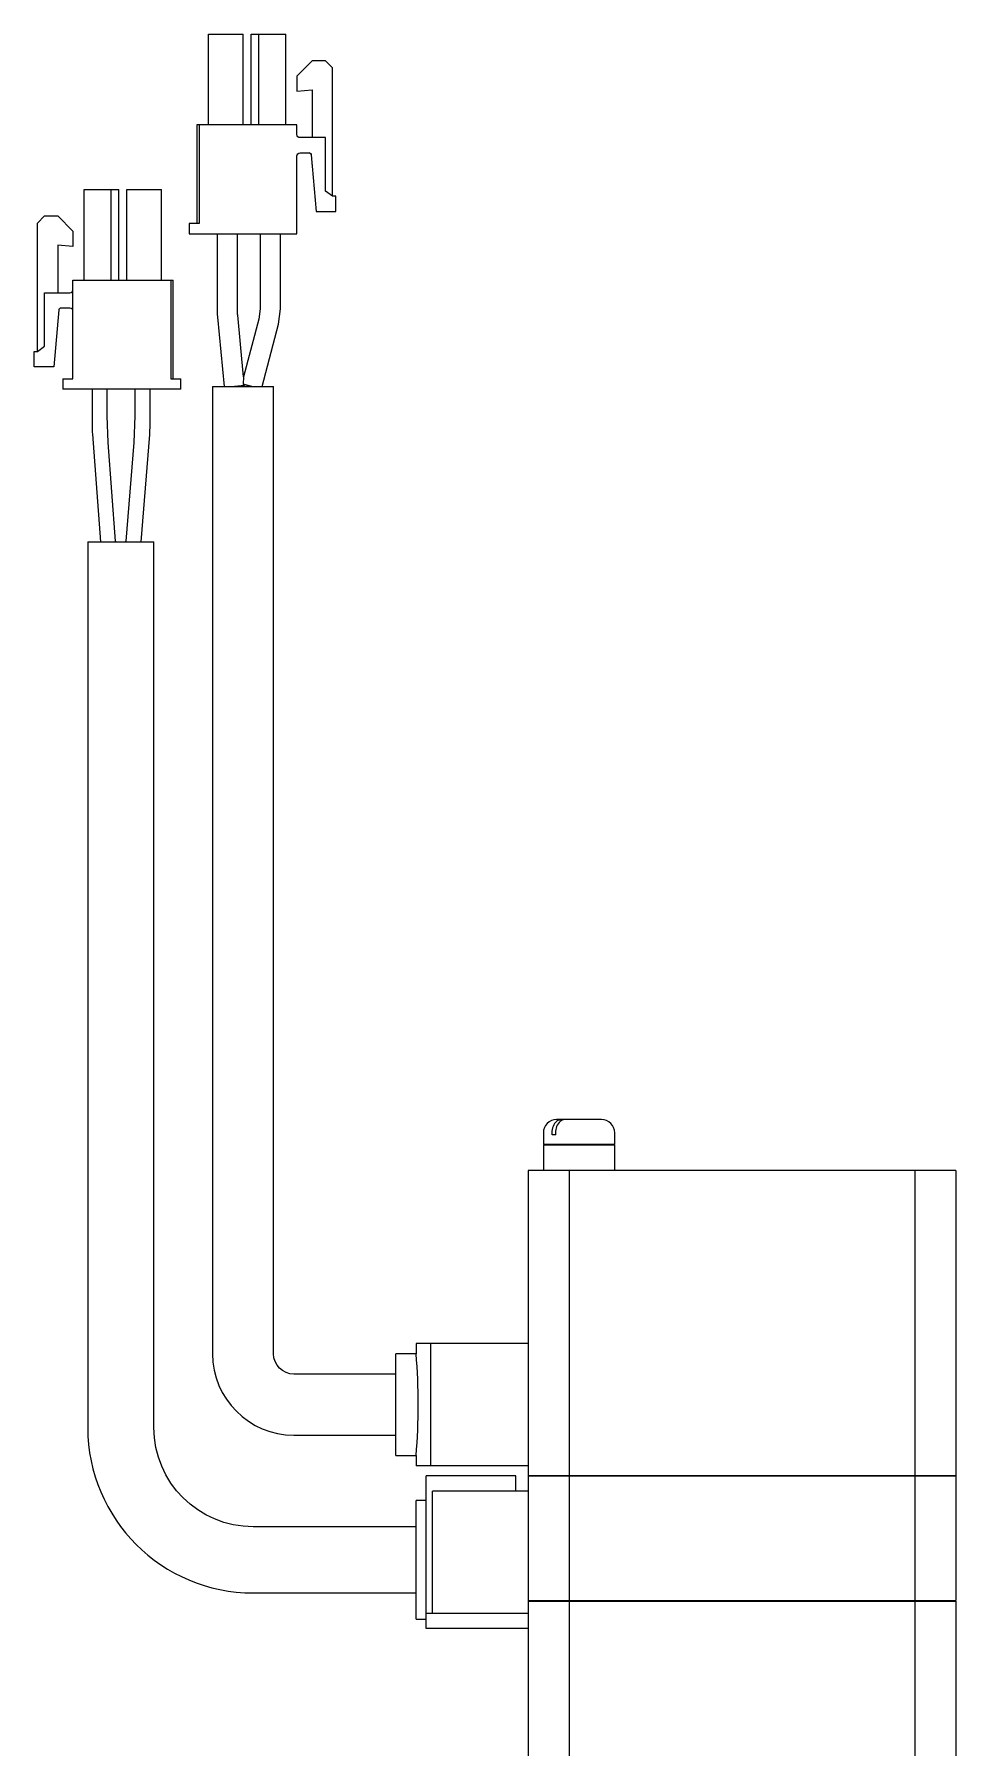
# Model space of a CAD drawing. Extents: x 0 to 1580, y -8 to 1316.
# Drawn here: x 1485.2 to 1575.7, y 662 to 830.3 of the extents above; entities that cross this region are included whole.
import ezdxf

# ---------------------------------------------------------------- set-up
doc = ezdxf.new("R2010")
doc.units = 0
doc.header["$LTSCALE"] = 0.5
doc.layers.add('MSM_CONTINUOUS', color=7, linetype='CONTINUOUS')

msp = doc.modelspace()

# ---------------------------------------------------------------- linework, layer by layer
at = {"layer": 'MSM_CONTINUOUS'}
for p, q in [((1502.33, 821.44), (1502.33, 830.34)), ((1502.33, 821.44), (1502.33, 830.34)), ((1502.33, 830.34), (1505.73, 830.34)), ((1505.73, 821.44), (1505.73, 830.34)), ((1506.53, 821.44), (1506.53, 830.34)), ((1506.53, 830.34), (1509.93, 830.34)), ((1506.53, 821.44), (1506.53, 830.34)), ((1507.28, 821.44), (1507.28, 830.34)), ((1509.93, 821.44), (1509.93, 830.34)), ((1512.53, 827.74), (1511.03, 826.24)), ((1512.53, 827.74), (1511.03, 826.24)), ((1513.83, 827.74), (1512.53, 827.74)), ((1514.53, 827.04), (1513.83, 827.74)), ((1514.53, 814.44), (1514.53, 827.04)), ((1511.03, 826.24), (1511.03, 824.74)), ((1511.03, 826.24), (1511.03, 824.74)), ((1511.03, 824.74), (1512.53, 824.87)), ((1512.53, 824.87), (1512.53, 820.19)), ((1512.53, 824.87), (1512.53, 820.19)), ((1501.43, 821.44), (1501.18, 821.44)), ((1501.18, 821.44), (1501.18, 811.74)), ((1501.43, 821.44), (1501.43, 811.74)), ((1511.03, 821.44), (1501.43, 821.44)), ((1501.43, 821.44), (1501.43, 811.74)), ((1511.03, 820.49), (1511.03, 821.44)), ((1513.83, 820.19), (1511.33, 820.19)), ((1513.83, 814.94), (1513.83, 820.19)), ((1511.03, 810.74), (1511.03, 818.39)), ((1511.33, 818.69), (1512.23, 818.69)), ((1512.43, 818.51), (1512.91, 812.94)), ((1512.43, 818.51), (1512.53, 817.36)), ((1512.43, 818.51), (1512.91, 812.94)), ((1512.43, 818.51), (1512.53, 817.36)), ((1512.53, 817.36), (1512.53, 817.36)), ((1490.13, 806.19), (1490.13, 815.09)), ((1490.13, 815.09), (1493.53, 815.09)), ((1492.78, 806.19), (1492.78, 815.09)), ((1493.53, 806.19), (1493.53, 815.09)), ((1494.33, 815.09), (1497.73, 815.09)), ((1494.33, 806.19), (1494.33, 815.09)), ((1497.73, 806.19), (1497.73, 815.09)), ((1514.53, 814.44), (1513.83, 814.94)), ((1512.91, 812.94), (1514.83, 812.94)), ((1514.83, 814.44), (1514.53, 814.44)), ((1514.83, 812.94), (1514.83, 814.44)), ((1485.53, 811.79), (1486.23, 812.49)), ((1485.53, 799.19), (1485.53, 811.79)), ((1486.23, 812.49), (1487.53, 812.49)), ((1487.53, 812.49), (1489.03, 810.99)), ((1500.43, 811.74), (1500.43, 810.74)), ((1500.43, 811.74), (1500.43, 810.74)), ((1501.43, 811.74), (1500.43, 811.74)), ((1487.53, 809.62), (1487.53, 804.94)), ((1489.03, 809.49), (1487.53, 809.62)), ((1489.03, 810.99), (1489.03, 809.49)), ((1500.43, 810.74), (1511.03, 810.74)), ((1503.2, 810.74), (1503.2, 802.84)), ((1505.2, 802.84), (1505.2, 810.74)), ((1507.4, 810.74), (1507.4, 803.38)), ((1509.4, 803.38), (1509.4, 810.74)), ((1489.03, 796.49), (1489.03, 806.19)), ((1489.03, 806.19), (1498.88, 806.19)), ((1498.63, 806.19), (1498.63, 796.49)), ((1498.88, 796.49), (1498.88, 806.19)), ((1486.23, 799.69), (1486.23, 804.94)), ((1486.23, 804.94), (1488.73, 804.94)), ((1487.63, 803.26), (1487.14, 797.69)), ((1488.73, 803.44), (1487.83, 803.44)), ((1503.2, 802.84), (1503.22, 802.55)), ((1505.21, 802.74), (1505.2, 802.84)), ((1507.4, 803.38), (1507.27, 802.37)), ((1509.21, 801.87), (1509.4, 803.38)), ((1503.22, 802.55), (1503.87, 795.74)), ((1505.79, 796.69), (1505.21, 802.74)), ((1507.27, 802.37), (1505.79, 796.69)), ((1507.61, 795.74), (1509.21, 801.87)), ((1485.53, 799.19), (1486.23, 799.69)), ((1485.23, 797.69), (1485.23, 799.19)), ((1485.23, 799.19), (1485.53, 799.19)), ((1487.14, 797.69), (1485.23, 797.69)), ((1488.03, 796.49), (1488.03, 795.49)), ((1488.03, 796.49), (1489.03, 796.49)), ((1498.63, 796.49), (1499.63, 796.49)), ((1499.63, 795.49), (1499.63, 796.49)), ((1505.79, 796.69), (1505.73, 795.96)), ((1499.63, 795.49), (1488.03, 795.49)), ((1490.9, 795.49), (1490.9, 791.86)), ((1492.4, 792.86), (1492.4, 795.49)), ((1495.1, 795.49), (1495.1, 792.86)), ((1496.6, 791.89), (1496.6, 795.49)), ((1502.73, 795.74), (1508.73, 795.74)), ((1502.73, 795.74), (1502.73, 700.74)), ((1505.87, 795.84), (1504.88, 795.74)), ((1505.86, 795.93), (1505.73, 795.96)), ((1506.58, 795.74), (1505.73, 795.96)), ((1505.73, 795.96), (1505.86, 795.93)), ((1505.86, 795.93), (1506.58, 795.74)), ((1505.87, 795.84), (1505.86, 795.93)), ((1508.73, 700.74), (1508.73, 795.74)), ((1492.5, 790.23), (1492.4, 792.86)), ((1495.1, 792.86), (1495, 790.23)), ((1490.93, 791.06), (1491.72, 780.49)), ((1495.73, 780.49), (1496.57, 791.03)), ((1493.22, 780.55), (1492.5, 790.23)), ((1495, 790.23), (1494.23, 780.55)), ((1490.48, 780.49), (1496.98, 780.49)), ((1490.48, 780.49), (1490.48, 693.49)), ((1496.98, 693.49), (1496.98, 780.49)), ((1540.93, 723.74), (1536.53, 723.74)), ((1535.23, 722.44), (1535.23, 721.29)), ((1536.08, 722.24), (1536.08, 722.44)), ((1536.44, 722.24), (1536.08, 722.24)), ((1536.44, 722.24), (1536.44, 722.44)), ((1542.23, 721.29), (1542.23, 722.44)), ((1542.23, 721.29), (1535.23, 721.29)), ((1542.23, 721.24), (1535.23, 721.24)), ((1535.23, 721.24), (1535.23, 718.74)), ((1535.28, 721.29), (1535.28, 721.24)), ((1542.18, 721.24), (1542.18, 721.29)), ((1542.23, 718.74), (1542.23, 721.24)), ((1575.73, 718.74), (1533.73, 718.74)), ((1533.73, 718.74), (1533.73, 688.79)), ((1537.76, 718.74), (1537.76, 688.79)), ((1571.7, 718.74), (1571.7, 688.79)), ((1575.73, 718.74), (1575.73, 688.79)), ((1520.73, 690.74), (1520.73, 700.74)), ((1522.73, 700.74), (1520.73, 700.74)), ((1533.73, 701.74), (1522.73, 701.74)), ((1522.73, 701.74), (1522.73, 700.74)), ((1524.16, 689.74), (1524.16, 701.74)), ((1520.73, 698.74), (1510.73, 698.74)), ((1510.73, 692.74), (1520.73, 692.74)), ((1520.73, 690.74), (1522.73, 690.74)), ((1522.73, 690.74), (1522.73, 689.74)), ((1533.73, 689.74), (1522.73, 689.74)), ((1532.53, 688.74), (1523.73, 688.74)), ((1523.73, 673.74), (1523.73, 688.74)), ((1532.53, 687.24), (1532.53, 688.74)), ((1533.73, 688.79), (1575.73, 688.79)), ((1533.73, 688.74), (1575.73, 688.74)), ((1533.73, 688.74), (1533.73, 652.49)), ((1533.78, 688.79), (1533.78, 688.74)), ((1537.76, 688.74), (1537.76, 676.49)), ((1538.01, 688.79), (1538.01, 688.74)), ((1571.44, 688.79), (1571.44, 688.74)), ((1571.7, 688.74), (1571.7, 676.49)), ((1575.68, 688.79), (1575.68, 688.74)), ((1575.73, 688.74), (1575.73, 676.49)), ((1524.33, 675.24), (1524.33, 687.24)), ((1533.73, 687.24), (1524.33, 687.24)), ((1522.73, 674.67), (1522.73, 686.31)), ((1523.73, 686.31), (1522.73, 686.31)), ((1522.73, 683.74), (1506.73, 683.74)), ((1506.73, 677.24), (1522.73, 677.24)), ((1533.73, 675.24), (1523.73, 675.24)), ((1533.73, 676.49), (1575.73, 676.49)), ((1533.73, 676.44), (1575.73, 676.44)), ((1533.78, 676.49), (1533.78, 676.44)), ((1537.76, 676.44), (1537.76, 652.49)), ((1538.01, 676.49), (1538.01, 676.44)), ((1571.44, 676.49), (1571.44, 676.44)), ((1571.7, 676.44), (1571.7, 652.49)), ((1575.68, 676.49), (1575.68, 676.44)), ((1575.73, 676.44), (1575.73, 652.49)), ((1522.73, 674.67), (1523.73, 674.67)), ((1533.73, 673.74), (1523.73, 673.74))]:
    msp.add_line(p, q, dxfattribs=at)
for points in [[(1493.22, 780.55, 0), (1493.22, 780.54, 0), (1493.22, 780.54, 0), (1493.22, 780.54, 0), (1493.23, 780.54, 0), (1493.23, 780.54, 0), (1493.23, 780.54, 0), (1493.23, 780.54, 0), (1493.23, 780.54, 0), (1493.23, 780.54, 0), (1493.23, 780.54, 0), (1493.23, 780.54, 0), (1493.23, 780.54, 0), (1493.23, 780.54, 0), (1493.22, 780.54, 0), (1493.22, 780.54, 0), (1493.22, 780.54, 0), (1493.22, 780.54, 0), (1493.22, 780.54, 0), (1493.22, 780.54, 0), (1493.22, 780.54, 0), (1493.22, 780.54, 0), (1493.22, 780.54, 0), (1493.22, 780.54, 0), (1493.22, 780.53, 0), (1493.22, 780.53, 0), (1493.22, 780.53, 0), (1493.22, 780.53, 0), (1493.22, 780.53, 0), (1493.22, 780.53, 0), (1493.22, 780.53, 0), (1493.22, 780.53, 0), (1493.22, 780.53, 0), (1493.22, 780.53, 0), (1493.22, 780.53, 0), (1493.22, 780.53, 0), (1493.22, 780.53, 0), (1493.22, 780.53, 0), (1493.22, 780.53, 0), (1493.22, 780.53, 0), (1493.22, 780.53, 0), (1493.22, 780.53, 0), (1493.22, 780.53, 0), (1493.22, 780.53, 0), (1493.22, 780.53, 0), (1493.22, 780.53, 0), (1493.22, 780.53, 0), (1493.22, 780.52, 0), (1493.22, 780.52, 0), (1493.22, 780.52, 0), (1493.22, 780.52, 0), (1493.22, 780.52, 0), (1493.22, 780.52, 0), (1493.22, 780.52, 0), (1493.22, 780.52, 0), (1493.22, 780.52, 0), (1493.22, 780.52, 0), (1493.22, 780.52, 0), (1493.22, 780.52, 0), (1493.22, 780.52, 0), (1493.22, 780.52, 0), (1493.22, 780.52, 0), (1493.22, 780.52, 0), (1493.22, 780.52, 0), (1493.22, 780.52, 0), (1493.22, 780.52, 0), (1493.22, 780.52, 0), (1493.22, 780.52, 0), (1493.22, 780.52, 0), (1493.22, 780.52, 0), (1493.22, 780.51, 0), (1493.22, 780.51, 0), (1493.22, 780.51, 0), (1493.22, 780.51, 0), (1493.22, 780.51, 0), (1493.22, 780.51, 0), (1493.22, 780.51, 0), (1493.22, 780.51, 0), (1493.22, 780.51, 0), (1493.22, 780.51, 0), (1493.22, 780.51, 0), (1493.22, 780.51, 0), (1493.22, 780.51, 0), (1493.22, 780.51, 0), (1493.21, 780.51, 0), (1493.21, 780.51, 0), (1493.21, 780.51, 0), (1493.21, 780.51, 0), (1493.21, 780.51, 0), (1493.21, 780.51, 0), (1493.21, 780.51, 0), (1493.21, 780.51, 0), (1493.21, 780.5, 0), (1493.21, 780.5, 0), (1493.21, 780.5, 0), (1493.21, 780.5, 0), (1493.21, 780.5, 0), (1493.21, 780.5, 0), (1493.21, 780.5, 0), (1493.21, 780.5, 0), (1493.21, 780.5, 0), (1493.21, 780.5, 0), (1493.21, 780.5, 0), (1493.21, 780.5, 0), (1493.21, 780.5, 0), (1493.21, 780.5, 0), (1493.21, 780.5, 0), (1493.21, 780.5, 0), (1493.21, 780.5, 0), (1493.21, 780.5, 0), (1493.21, 780.5, 0), (1493.21, 780.5, 0), (1493.21, 780.5, 0), (1493.21, 780.5, 0), (1493.2, 780.5, 0), (1493.2, 780.5, 0), (1493.2, 780.5, 0), (1493.2, 780.49, 0), (1493.2, 780.49, 0), (1493.2, 780.49, 0), (1493.2, 780.49, 0), (1493.2, 780.49, 0), (1493.2, 780.49, 0), (1493.2, 780.49, 0), (1493.2, 780.49, 0), (1493.2, 780.49, 0), (1493.2, 780.49, 0), (1493.2, 780.49, 0), (1493.2, 780.49, 0)], [(1494.26, 780.49, 0), (1494.26, 780.49, 0), (1494.26, 780.49, 0), (1494.26, 780.49, 0), (1494.26, 780.49, 0), (1494.26, 780.49, 0), (1494.26, 780.49, 0), (1494.25, 780.49, 0), (1494.25, 780.49, 0), (1494.25, 780.49, 0), (1494.25, 780.49, 0), (1494.25, 780.5, 0), (1494.25, 780.5, 0), (1494.25, 780.5, 0), (1494.25, 780.5, 0), (1494.25, 780.5, 0), (1494.25, 780.5, 0), (1494.25, 780.5, 0), (1494.25, 780.5, 0), (1494.25, 780.5, 0), (1494.25, 780.5, 0), (1494.25, 780.5, 0), (1494.25, 780.5, 0), (1494.25, 780.5, 0), (1494.25, 780.5, 0), (1494.25, 780.5, 0), (1494.25, 780.5, 0), (1494.25, 780.5, 0), (1494.25, 780.5, 0), (1494.25, 780.5, 0), (1494.25, 780.5, 0), (1494.24, 780.5, 0), (1494.24, 780.5, 0), (1494.24, 780.5, 0), (1494.24, 780.51, 0), (1494.24, 780.51, 0), (1494.24, 780.51, 0), (1494.24, 780.51, 0), (1494.24, 780.51, 0), (1494.24, 780.51, 0), (1494.24, 780.51, 0), (1494.24, 780.51, 0), (1494.24, 780.51, 0), (1494.24, 780.51, 0), (1494.24, 780.51, 0), (1494.24, 780.51, 0), (1494.24, 780.51, 0), (1494.24, 780.51, 0), (1494.24, 780.51, 0), (1494.24, 780.51, 0), (1494.24, 780.51, 0), (1494.24, 780.51, 0), (1494.24, 780.51, 0), (1494.24, 780.51, 0), (1494.24, 780.51, 0), (1494.24, 780.51, 0), (1494.24, 780.52, 0), (1494.24, 780.52, 0), (1494.24, 780.52, 0), (1494.24, 780.52, 0), (1494.24, 780.52, 0), (1494.24, 780.52, 0), (1494.24, 780.52, 0), (1494.24, 780.52, 0), (1494.24, 780.52, 0), (1494.24, 780.52, 0), (1494.23, 780.52, 0), (1494.23, 780.52, 0), (1494.23, 780.52, 0), (1494.23, 780.52, 0), (1494.23, 780.52, 0), (1494.23, 780.52, 0), (1494.23, 780.52, 0), (1494.23, 780.52, 0), (1494.23, 780.52, 0), (1494.23, 780.52, 0), (1494.23, 780.52, 0), (1494.23, 780.53, 0), (1494.23, 780.53, 0), (1494.23, 780.53, 0), (1494.23, 780.53, 0), (1494.23, 780.53, 0), (1494.23, 780.53, 0), (1494.23, 780.53, 0), (1494.23, 780.53, 0), (1494.23, 780.53, 0), (1494.23, 780.53, 0), (1494.23, 780.53, 0), (1494.23, 780.53, 0), (1494.23, 780.53, 0), (1494.23, 780.53, 0), (1494.23, 780.53, 0), (1494.23, 780.53, 0), (1494.23, 780.53, 0), (1494.23, 780.53, 0), (1494.23, 780.53, 0), (1494.23, 780.53, 0), (1494.23, 780.53, 0), (1494.23, 780.53, 0), (1494.23, 780.54, 0), (1494.23, 780.54, 0), (1494.23, 780.54, 0), (1494.23, 780.54, 0), (1494.23, 780.54, 0), (1494.23, 780.54, 0), (1494.23, 780.54, 0), (1494.23, 780.54, 0), (1494.23, 780.54, 0), (1494.23, 780.54, 0), (1494.23, 780.54, 0), (1494.23, 780.54, 0), (1494.23, 780.54, 0), (1494.23, 780.54, 0), (1494.23, 780.54, 0), (1494.23, 780.54, 0), (1494.23, 780.54, 0), (1494.23, 780.54, 0), (1494.23, 780.54, 0), (1494.23, 780.54, 0), (1494.23, 780.54, 0), (1494.23, 780.54, 0), (1494.23, 780.55, 0), (1494.23, 780.55, 0), (1494.23, 780.55, 0), (1494.23, 780.55, 0), (1494.23, 780.55, 0), (1494.23, 780.55, 0), (1494.23, 780.55, 0), (1494.23, 780.55, 0)]]:
    msp.add_polyline3d(points, dxfattribs=at)
at = {"layer": 'MSM_CONTINUOUS', "extrusion": (0, 0, -1)}
for centre, radius, start, end in [((-1511.33, 820.49), 0.3, 270, 0), ((-1511.33, 818.39), 0.3, 0, 90), ((-1512.23, 818.49), 0.2, 90, 175), ((-1510.73, 700.74), 2, 270, 0), ((-1506.73, 693.49), 9.75, 270, 0)]:
    msp.add_arc(centre, radius, start, end, dxfattribs=at)
at = {"layer": 'MSM_CONTINUOUS'}
for centre, radius, start, end in [((1512.23, 818.49), 0.2, 5, 90), ((1512.23, 818.49), 0.2, 5, 90), ((1488.73, 805.24), 0.3, 270, 0), ((1487.83, 803.24), 0.2, 90, 175), ((1488.73, 803.14), 0.3, 0, 90), ((1501.65, 791.86), 10.75, 180, 184.2892), ((1485.85, 791.89), 10.75, 355.452, 0), ((1536.53, 722.44), 1.3, 90, 180), ((1537.03, 722.99), 0.751, 91.7681, 128.8955), ((1537.38, 722.99), 0.754, 95.8166, 131.8939), ((1540.93, 722.44), 1.3, 0, 90), ((1537.48, 722.52), 1.41, 131.3743, 182.8178), ((1537.82, 722.53), 1.39, 132.8199, 183.04), ((1510.73, 700.74), 8, 180, 270), ((1462.94, 695.74), 60, 355.2198, 4.7802), ((1506.73, 693.49), 16.25, 180, 270)]:
    msp.add_arc(centre, radius, start, end, dxfattribs=at)

doc.saveas('drawing.dxf')
